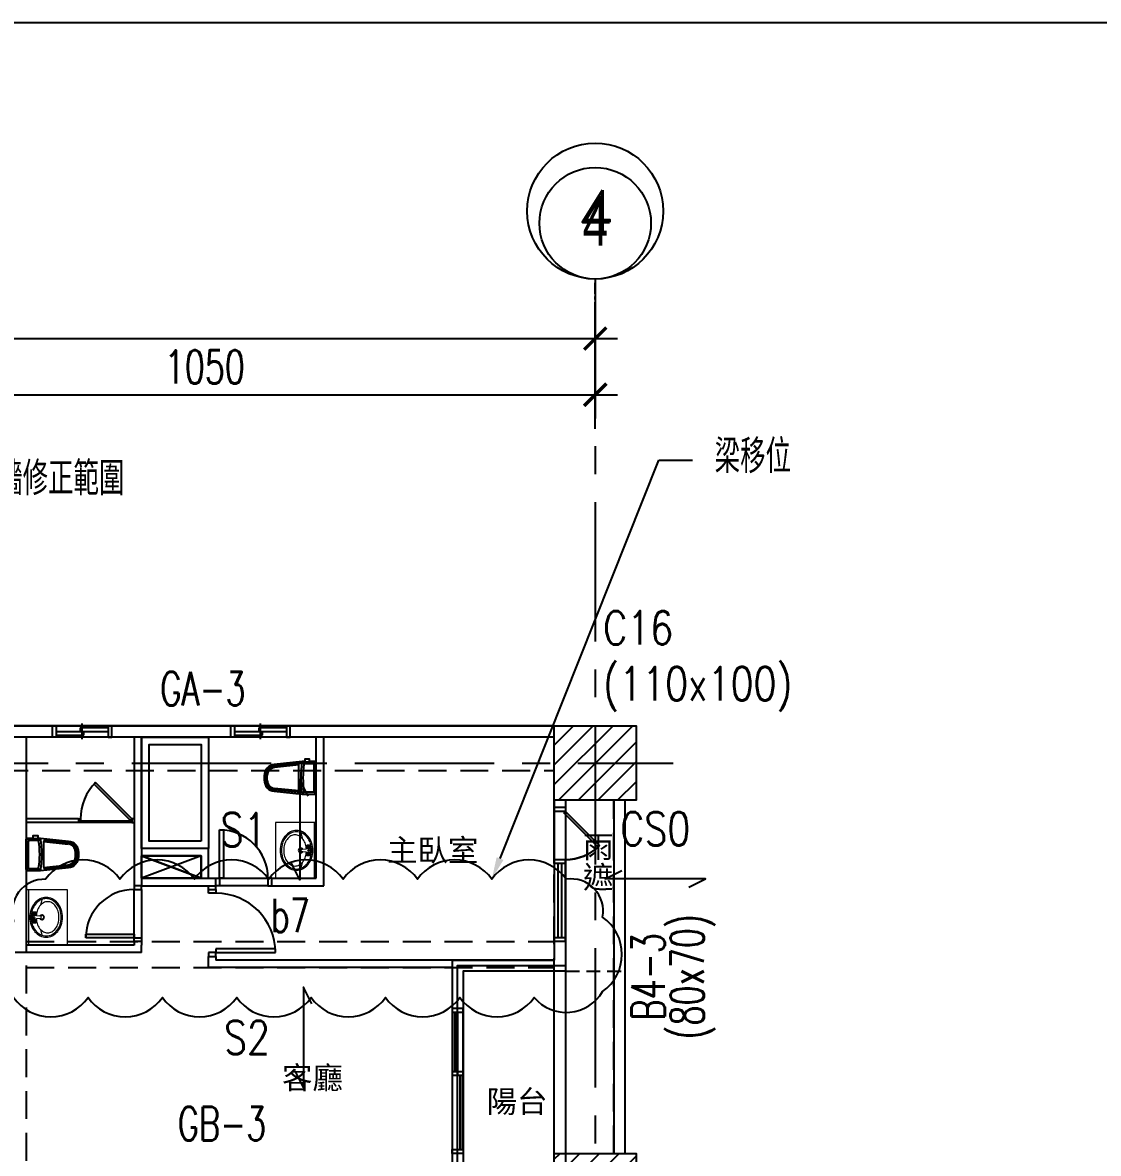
# Model space of a CAD drawing. Header units: millimetres. Extents: x -3377 to 119122, y -22007 to 15479.
# Drawn here: x 54246 to 55693, y 6239 to 7760 of the extents above; entities that cross this region are included whole.
import ezdxf
from ezdxf import colors
from ezdxf.entities.mleader import LeaderData, LeaderLine
from ezdxf.enums import TextEntityAlignment as Align
from ezdxf.math import Vec2, Vec3

# ---------------------------------------------------------------- set-up
doc = ezdxf.new("R2010")
doc.units = ezdxf.units.MM
doc.header["$LTSCALE"] = 150
doc.header["$MEASUREMENT"] = 0
for name, pattern in [('CENTER', [2, 1.25, -0.25, 0.25, -0.25]), ('HIDDEN', [0.375, 0.25, -0.125]), ('HIDDEN2', [0.1875, 0.125, -0.0625])]:
    doc.linetypes.add(name, pattern=pattern)
doc.layers.get('0').update_dxf_attribs({"plot": 0})
for name, color, linetype, plot in [('AREA', 3, 'Continuous', False), ('S-ARCH', 252, 'Continuous', False), ('S-CLOUD_2022-0304', 4, 'Continuous', False), ('S-CLOUD_20220217(結構依建築圖2022-0216修改)', 4, 'Continuous', False)]:
    doc.layers.add(name, color=color, linetype=linetype, plot=plot)
for name, color, linetype in [('COL', 1, 'Continuous'), ('Col-Line', 8, 'CENTER'), ('GRID', 5, 'CENTER'), ('OPEN', 4, 'Continuous'), ('S-COL', 7, 'Continuous'), ('S-COLB', 4, 'HIDDEN'), ('S-GRID', 1, 'CENTER'), ('S-GRID-DIM', 2, 'Continuous'), ('S-GRID-T', 3, 'Continuous'), ('S-HATCH-COL', 13, 'Continuous'), ('S-OPEN', 13, 'Continuous'), ('S-RCBMB', 3, 'HIDDEN'), ('S-RCBMG', 2, 'HIDDEN'), ('S-SLAB', 5, 'Continuous'), ('S-SLABT', 2, 'Continuous'), ('S-TEXTB', 3, 'Continuous'), ('S-TEXTC', 3, 'Continuous'), ('S-TEXTG', 2, 'Continuous'), ('TEXT', 2, 'Continuous'), ('TOIL', 6, 'Continuous'), ('TOILET', 141, 'Continuous'), ('WALL', 2, 'Continuous'), ('WALL2', 3, 'Continuous'), ('WALL3', 4, 'Continuous')]:
    doc.layers.add(name, color=color, linetype=linetype)
doc.styles.add('3E', font='simplex.shx', dxfattribs={"width": 0.8, "height": 45, "bigfont": 'dayus.shx'})
doc.styles.add('C1', font='', dxfattribs={"bigfont": 'japanese.shx'})
doc.styles.add('CD2', font='romand', dxfattribs={"height": 15})
doc.styles.add('CS4', font='romans.shx', dxfattribs={"width": 0.7, "height": 45, "bigfont": 'lsp.shx'})
doc.styles.add('HH', font='')
doc.styles.add('HHV', font='')
doc.styles.add('LSP', font='SIMPLEX.shx', dxfattribs={"width": 0.8, "bigfont": 'lsp.shx'})
doc.styles.get('C1').set_extended_font_data('微軟正黑體')
doc.styles.get('HH').set_extended_font_data('Microsoft JhengHei')
doc.styles.get('HHV').set_extended_font_data('@微軟正黑體')
doc.dimstyles.new('DIM150', dxfattribs={"dimscale": 15, "dimtxt": 3, "dimasz": 2, "dimexe": 2, "dimexo": 2, "dimgap": 1, "dimtad": 1, "dimdec": 1, "dimdsep": 46, "dimtxsty": 'CS4', "dimblk1": 'ARCHTICK', "dimblk2": 'ARCHTICK', "dimsah": 1, "dimcen": 2, "dimdle": 2, "dimadec": 0, "dimazin": 0, "dimtfac": 1, "dimtdec": 1, "dimtmove": 0, "dimatfit": 3, "dimldrblk": 'TAA', "dimfxl": 0, "dimtolj": 1, "dimarcsym": 0})

# ---------------------------------------------------------------- blocks, each defined once
blk = doc.blocks.new('SG1')
at = {"layer": 'S-GRID-T'}
blk.add_circle((0, 6.09375), 6.09375, dxfattribs=at)
at = {"layer": 'S-GRID-T', "style": 'CD2'}
blk.add_attdef('GRID-BUB', text='', height=3.75, dxfattribs=at).set_placement((0, 6.09375), align=Align.MIDDLE_CENTER)
blk = doc.blocks.new('_ARCHTICK')
at = {"color": 0, "linetype": 'ByBlock', "const_width": 0.15}
blk.add_lwpolyline([(-0.5, -0.5), (0.5, 0.5)], dxfattribs=at)
blk = doc.blocks.new('*D71')
at = {"layer": 'DEFPOINTS', "color": 0, "transparency": 16777216}
for p in [(-5535.9, -424.9), (-8310.9, -500.6), (-5535.9, -500.6)]:
    blk.add_point(p, dxfattribs=at)
at = {"layer": 'S-GRID-DIM', "color": 0, "lineweight": -2, "transparency": 16777216}
for p, q in [((-8310.9, -470.6), (-8310.9, -394.9)), ((-5535.9, -470.6), (-5535.9, -394.9)), ((-8340.9, -424.9), (-5505.9, -424.9))]:
    blk.add_line(p, q, dxfattribs=at)
at = {"layer": 'S-GRID-DIM', "color": 0, "lineweight": -2, "transparency": 16777216, "xscale": 30, "yscale": 30, "zscale": 30, "rotation": 180}
blk.add_blockref('_ARCHTICK', (-8310.9, -424.9), dxfattribs=at)
at = {"layer": 'S-GRID-DIM', "color": 0, "lineweight": -2, "transparency": 16777216, "xscale": 30, "yscale": 30, "zscale": 30}
blk.add_blockref('_ARCHTICK', (-5535.9, -424.9), dxfattribs=at)
at = {"layer": 'S-GRID-DIM', "color": 0, "transparency": 16777216, "insert": (-6923.4, -387.4), "char_height": 45, "attachment_point": 5, "style": 'CS4'}
blk.add_mtext('\\A1;2775', dxfattribs=at)
blk = doc.blocks.new('TAA')
at = {"linetype": 'Continuous'}
blk.add_line((0, 0), (-1.663, 0), dxfattribs=at)
blk.add_solid([(-1.5, -0.25), (-1.5, 0.25), (0, 0)], dxfattribs=at)
blk = doc.blocks.new('*D74')
at = {"layer": 'DEFPOINTS', "color": 0, "transparency": 16777216}
for p in [(-5535.9, -500.6), (-6585.9, -576.2), (-5535.9, -576.2)]:
    blk.add_point(p, dxfattribs=at)
at = {"layer": 'S-GRID-DIM', "color": 0, "lineweight": -2, "transparency": 16777216}
for p, q in [((-6585.9, -546.2), (-6585.9, -470.6)), ((-5535.9, -546.2), (-5535.9, -470.6)), ((-6615.9, -500.6), (-5505.9, -500.6))]:
    blk.add_line(p, q, dxfattribs=at)
at = {"layer": 'S-GRID-DIM', "color": 0, "lineweight": -2, "transparency": 16777216, "xscale": 30, "yscale": 30, "zscale": 30, "rotation": 180}
blk.add_blockref('_ARCHTICK', (-6585.9, -500.6), dxfattribs=at)
at = {"layer": 'S-GRID-DIM', "color": 0, "lineweight": -2, "transparency": 16777216, "xscale": 30, "yscale": 30, "zscale": 30}
blk.add_blockref('_ARCHTICK', (-5535.9, -500.6), dxfattribs=at)
at = {"layer": 'S-GRID-DIM', "color": 0, "transparency": 16777216, "insert": (-6060.9, -463.1), "char_height": 45, "attachment_point": 5, "style": 'CS4'}
blk.add_mtext('\\A1;1050', dxfattribs=at)
blk = doc.blocks.new('COL(2F-16F)')
blk.add_lwpolyline([(-5590.9, -945.9), (-5480.9, -945.9), (-5480.9, -1045.9), (-5590.9, -1045.9)], close=True)
blk = doc.blocks.new('DwFm')
blk.add_lwpolyline([(-12110.4, 0), (0, 0), (0, -7760.1), (-12110.4, -7760.1)], close=True)
blk = doc.blocks.new('$PWS002115O06680DW0000DW2')
at = {"color": 0, "linetype": 'Continuous'}
for p, q in [((-40, 7.5), (-35, 7.5)), ((-35, 7.5), (-35, -7.5)), ((35, 7.5), (-35, 7.5)), ((-35, 5), (2.5, 5)), ((35, 0), (-35, 0)), ((-2.5, -5), (-2.5, 0)), ((0, -10.5), (0, 10.5)), ((2.5, 5), (2.5, 0)), ((40, 7.5), (35, 7.5)), ((35, 7.5), (35, -7.5)), ((-35, -7.5), (-40, -7.5)), ((-35, -7.5), (35, -7.5)), ((35, -5), (-2.5, -5)), ((35, -7.5), (40, -7.5))]:
    blk.add_line(p, q, dxfattribs=at)
blk = doc.blocks.new('$PWS001115O08HK0DW0000DW2')
at = {"color": 0, "linetype": 'Continuous'}
for p, q in [((-55, 7.5), (-50, 7.5)), ((-50, 7.5), (-50, -7.5)), ((50, 7.5), (-50, 7.5)), ((50, 2.5), (-50, 2.5)), ((55, 7.5), (50, 7.5)), ((50, 7.5), (50, -7.5)), ((-50, -7.5), (-55, -7.5)), ((50, -2.5), (-50, -2.5)), ((-50, -7.5), (50, -7.5)), ((50, -7.5), (55, -7.5))]:
    blk.add_line(p, q, dxfattribs=at)
blk = doc.blocks.new('$PDS002515O05SC0DW00008C10')
at = {"color": 0, "linetype": 'Continuous', "lineweight": -2}
for p, q in [((-13.5, 53.5), (-15.6, 51.3)), ((-15.6, 51.3), (30.4, 5.4)), ((32.5, 7.5), (-13.5, 53.5)), ((-37.5, 7.5), (-32.5, 7.5)), ((-32.5, 7.5), (-32.5, -7.5)), ((32.5, 7.5), (-32.5, 7.5)), ((30.4, 5.4), (32.5, 7.5)), ((37.5, 7.5), (32.5, 7.5)), ((32.5, 7.5), (32.5, -7.5)), ((-32.5, -7.5), (-37.5, -7.5)), ((-32.5, -7.5), (32.5, -7.5)), ((32.5, -7.5), (37.5, -7.5))]:
    blk.add_line(p, q, dxfattribs=at)
blk.add_arc((32.5, 7.5), 65, 135, 180, dxfattribs=at)
blk = doc.blocks.new('A$C536C7597')
at = {"color": 252}
for p, q in [((333, 1217.5), (402, 1217.5)), ((402, 1215), (333, 1215)), ((495, 1170), (415, 1140)), ((495, 1140), (415, 1170))]:
    blk.add_line(p, q, dxfattribs=at)
at = {"color": 252, "linetype": 'HIDDEN2'}
blk.add_line((985, 1015), (1065, 1015), dxfattribs=at)
at = {"color": 252}
for points in [[(1050, 1245), (1050, 770)], [(1065, 1245), (1065, 770)]]:
    blk.add_lwpolyline(points, dxfattribs=at)
at = {"layer": 'AREA', "color": 252}
blk.add_lwpolyline([(985, 707.5), (840, 707.5), (840, 1022.5), (985, 1022.5)], close=True, dxfattribs=at)
at = {"layer": 'COL', "color": 252}
for points in [[(970, 1345), (1080, 1345), (1080, 1245), (970, 1245)], [(970, 770), (1080, 770), (1080, 670), (970, 670)]]:
    blk.add_lwpolyline(points, close=True, dxfattribs=at)
at = {"layer": 'Col-Line', "color": 252, "linetype": 'ByBlock'}
blk.add_circle((1025, 2021), 75, dxfattribs=at)
at = {"layer": 'GRID', "color": 252, "ltscale": 0.1}
blk.add_line((1025, 1746.2), (1025, 1941), dxfattribs=at)
at = {"layer": 'OPEN', "color": 252, "linetype": 'Continuous'}
for p, q in [((353.2, 1268.8), (351.1, 1266.7)), ((351.1, 1266.7), (399.9, 1217.9)), ((402, 1220), (353.2, 1268.8)), ((330, 1220), (333, 1220)), ((333, 1220), (333, 1215)), ((399.9, 1217.9), (402, 1220)), ((405, 1220), (402, 1220)), ((402, 1220), (402, 1215)), ((333, 1215), (330, 1215)), ((402, 1215), (405, 1215)), ((520, 1140), (520, 1205)), ((520, 1205), (525, 1205)), ((525, 1205), (525, 1140)), ((405, 1130), (405, 1125)), ((415, 1125), (415, 1130)), ((515, 1140), (520, 1140)), ((520, 1130), (515, 1130)), ((520, 1140), (520, 1130)), ((520, 1140), (585, 1140)), ((525, 1140), (520, 1140)), ((585, 1130), (520, 1130)), ((590, 1140), (585, 1140)), ((585, 1140), (585, 1130)), ((585, 1130), (590, 1130)), ((405, 1125), (415, 1125)), ((405, 1060), (405, 1125)), ((415, 1125), (415, 1060)), ((505, 1120), (505, 1125)), ((515, 1120), (505, 1120)), ((515, 1125), (515, 1120)), ((340, 1060), (340, 1065)), ((340, 1065), (405, 1065)), ((405, 1065), (405, 1060)), ((405, 1060), (340, 1060)), ((405, 1055), (405, 1060)), ((405, 1060), (415, 1060)), ((415, 1060), (415, 1055)), ((515, 1040), (505, 1040)), ((505, 1040), (505, 1035)), ((595, 1045), (515, 1045)), ((515, 1045), (515, 1040)), ((515, 1035), (515, 1040)), ((515, 1040), (595, 1040)), ((595, 1040), (595, 1045)), ((832.5, 965, -1.1), (832.5, 960, -1.1)), ((832.5, 965, -1.1), (832.5, 960, -1.1)), ((832.5, 960, -1.1), (847.5, 960, -1.1)), ((832.5, 960, -1.1), (832.5, 775, -1.1)), ((832.5, 960, -1.1), (847.5, 960, -1.1)), ((832.5, 960, -1.1), (832.5, 775, -1.1)), ((836, 960, -1.1), (836, 880, -1.1)), ((836, 960, -1.1), (836, 880, -1.1)), ((837, 960, -1.1), (837, 880, -1.1)), ((837, 960, -1.1), (837, 880, -1.1)), ((840, 960, -1.1), (840, 880, -1.1)), ((840, 960, -1.1), (840, 880, -1.1)), ((847.5, 960, -1.1), (847.5, 965, -1.1)), ((847.5, 960, -1.1), (847.5, 965, -1.1)), ((847.5, 775, -1.1), (847.5, 960, -1.1)), ((847.5, 775, -1.1), (847.5, 960, -1.1)), ((832.5, 880, -1.1), (847.5, 880, -1.1)), ((832.5, 880, -1.1), (847.5, 880, -1.1)), ((832.5, 875, -1.1), (847.5, 875, -1.1)), ((832.5, 875, -1.1), (847.5, 875, -1.1)), ((837, 880, -1.1), (840, 880, -1.1)), ((837, 880, -1.1), (840, 880, -1.1)), ((840, 880, -1.1), (840, 875, -1.1)), ((840, 880, -1.1), (840, 875, -1.1)), ((840, 875, -1.1), (843, 875, -1.1)), ((840, 875, -1.1), (843, 875, -1.1)), ((843, 875, -1.1), (843, 775, -1.1)), ((843, 875, -1.1), (843, 775, -1.1)), ((844, 875, -1.1), (844, 775, -1.1)), ((844, 875, -1.1), (844, 775, -1.1)), ((832.5, 770, -1.1), (832.5, 775, -1.1)), ((832.5, 775, -1.1), (847.5, 775, -1.1)), ((832.5, 770, -1.1), (832.5, 775, -1.1)), ((832.5, 775, -1.1), (847.5, 775, -1.1)), ((847.5, 775, -1.1), (847.5, 770, -1.1)), ((847.5, 775, -1.1), (847.5, 770, -1.1))]:
    blk.add_line(p, q, dxfattribs=at)
at = {"layer": 'OPEN', "color": 252, "linetype": 'Continuous', "lineweight": -2}
for p, q in [((970, 1230), (970, 1235)), ((985, 1235), (985, 1230)), ((985, 1230), (970, 1230)), ((970, 1165), (970, 1230)), ((982.9, 1227.9), (985, 1230)), ((1028.8, 1181.9), (982.9, 1227.9)), ((985, 1230), (985, 1165)), ((985, 1230), (1031, 1184)), ((1031, 1184), (1028.8, 1181.9)), ((985, 1165), (970, 1165)), ((970, 1165), (970, 1160)), ((985, 1160), (985, 1165))]:
    blk.add_line(p, q, dxfattribs=at)
at = {"layer": 'OPEN', "color": 252}
for p, q in [((330, 1220), (260, 1220)), ((330, 1220), (330, 1215)), ((330, 1215), (260, 1215))]:
    blk.add_line(p, q, dxfattribs=at)
for points in [[(505, 1180), (415, 1180), (415, 1330), (505, 1330)], [(495, 1190), (425, 1190), (425, 1320), (495, 1320)]]:
    blk.add_lwpolyline(points, close=True, dxfattribs=at)
at = {"layer": 'OPEN', "color": 252, "linetype": 'Continuous'}
for centre, radius, start, end in [((402, 1220), 69, 135, 180), ((520, 1140), 65, 0, 90), ((405, 1060), 65, 90, 180), ((515, 1040), 80, 0, 90)]:
    blk.add_arc(centre, radius, start, end, dxfattribs=at)
at = {"layer": 'OPEN', "color": 252, "linetype": 'Continuous', "lineweight": -2}
blk.add_arc((985, 1230), 65, 270, 315, dxfattribs=at)
at = {"layer": 'TOIL', "color": 252}
for p, q in [((624.3, 1294.3), (593.6, 1291.1)), ((633.7, 1293.8), (631, 1297)), ((646, 1294), (634.4, 1294)), ((634.6, 1296.4), (634.6, 1297)), ((640.6, 1296.4), (634.6, 1296.4)), ((634.6, 1296.4), (634.6, 1296.4)), ((634.6, 1296.4), (634.6, 1296.4)), ((634.6, 1296.4), (634.6, 1296.4)), ((634.6, 1296.4), (634.6, 1296.4)), ((640.6, 1296.4), (640.6, 1297)), ((646.7, 1293.7), (649.4, 1296.4)), ((647, 1257), (647, 1293)), ((582, 1271.9), (582, 1278.1)), ((584, 1271.9), (584, 1278.1)), ((626.5, 1292.5), (593.8, 1289.1)), ((626.5, 1257.7), (626.5, 1292.3)), ((624.3, 1255.7), (593.6, 1259)), ((626.5, 1257.5), (593.8, 1260.9)), ((633.7, 1256.2), (631, 1253)), ((646, 1256), (634.4, 1256)), ((646.7, 1256.3), (649.4, 1253.6)), ((263.3, 1190.8), (260.6, 1193.5)), ((263, 1154.1), (263, 1190.1)), ((264, 1191.1), (275.6, 1191.1)), ((269.4, 1193.4), (269.4, 1194.1)), ((269.4, 1193.4), (275.4, 1193.4)), ((275.4, 1193.4), (275.4, 1194.1)), ((275.4, 1193.4), (275.4, 1193.4)), ((275.4, 1193.4), (275.4, 1193.4)), ((275.4, 1193.4), (275.4, 1193.4)), ((275.4, 1193.4), (275.4, 1193.4)), ((276.3, 1190.8), (279, 1194.1)), ((283.5, 1189.6), (316.2, 1186.1)), ((283.5, 1154.8), (283.5, 1189.4)), ((285.7, 1191.3), (316.4, 1188.1)), ((326, 1168.9), (326, 1175.2)), ((328, 1168.9), (328, 1175.2)), ((283.5, 1154.6), (316.2, 1158)), ((285.7, 1152.8), (316.4, 1156)), ((263.3, 1153.4), (260.6, 1150.6)), ((264, 1153.1), (275.6, 1153.1)), ((276.3, 1153.3), (279, 1150.1))]:
    blk.add_line(p, q, dxfattribs=at)
at = {"layer": 'TOIL', "color": 252, "elevation": 0}
for points in [[(640.6, 1297), (640.6, 1300.4), (634.6, 1300.4), (634.6, 1297), (631, 1297), (593.4, 1293, 0.383798), (580, 1278.1), (580, 1271.9, 0.383798), (593.4, 1257), (631, 1253), (648, 1253, 0.414214), (650, 1255), (650, 1295, 0.414214), (648, 1297)], [(269.4, 1194.1), (269.4, 1197.4), (275.4, 1197.4), (275.4, 1194.1), (279, 1194.1), (316.6, 1190.1, -0.383798), (330, 1175.2), (330, 1168.9, -0.383798), (316.6, 1154), (279, 1150.1), (262, 1150.1, -0.414214), (260, 1152.1), (260, 1192.1, -0.414214), (262, 1194.1)]]:
    blk.add_lwpolyline(points, format="xyb", close=True, dxfattribs=at)
at = {"layer": 'TOIL', "color": 252}
for centre, radius, start, end in [((624.5, 1292.3), 2, 0, 96.0132), ((751, 1275), 122, 169.6111, 190.3889), ((751, 1275), 119, 171.2257, 188.7743), ((634.4, 1293), 1, 90, 171.2257), ((646, 1293), 1, 0, 90), ((595, 1278.1), 13, 96.0132, 180), ((595, 1278.1), 11, 96.0132, 180), ((595, 1271.9), 13, 180, 263.9868), ((595, 1271.9), 11, 180, 263.9868), ((624.5, 1257.7), 2, 263.9868, 0), ((634.4, 1257), 1, 188.7743, 270), ((646, 1257), 1, 270, 0), ((264, 1190.1), 1, 90, 180), ((275.6, 1190.1), 1, 8.7743, 90), ((159, 1172.1), 119, 351.2257, 8.7743), ((159, 1172.1), 122, 349.6111, 10.3889), ((285.5, 1189.4), 2, 83.9868, 180), ((315, 1175.2), 13, 0, 83.9868), ((315, 1175.2), 11, 0, 83.9868), ((315, 1168.9), 11, 276.0132, 0), ((315, 1168.9), 13, 276.0132, 0), ((264, 1154.1), 1, 180, 270), ((275.6, 1154.1), 1, 270, 351.2257), ((285.5, 1154.8), 2, 180, 276.0132)]:
    blk.add_arc(centre, radius, start, end, dxfattribs=at)
at = {"layer": 'TOILET', "color": 252, "lineweight": 13}
for p, q in [((595, 1215), (595, 1140)), ((650, 1215), (595, 1215)), ((629, 1201.6), (630.9, 1193.9)), ((647, 1215), (647, 1140)), ((650, 1140), (650, 1215)), ((631.2, 1179.1), (641.9, 1179.9)), ((631.2, 1176), (641.9, 1175.1)), ((641.9, 1184.7), (637.1, 1184.7)), ((637.1, 1184.7), (637.1, 1179.5)), ((641.9, 1182.3), (637.1, 1182.3)), ((637.1, 1175.5), (637.1, 1170.3)), ((641.9, 1172.7), (637.1, 1172.7)), ((637.8, 1184), (641.2, 1180.6)), ((637.8, 1180.6), (641.2, 1184)), ((637.8, 1174.4), (641.2, 1171)), ((637.8, 1171), (641.2, 1174.4)), ((639.5, 1184.7), (639.5, 1179.9)), ((639.5, 1175.1), (639.5, 1170.3)), ((641.9, 1184.7), (641.9, 1170.3)), ((630.9, 1161.1), (629, 1153.4)), ((641.9, 1170.3), (637.1, 1170.3)), ((650, 1140), (595, 1140)), ((260, 1050), (260, 1125)), ((260, 1125), (315, 1125)), ((263, 1125), (263, 1050)), ((281, 1111.6), (279.1, 1103.9)), ((315, 1125), (315, 1050)), ((268.1, 1094.7), (268.1, 1080.3)), ((268.1, 1094.7), (272.9, 1094.7)), ((268.1, 1092.3), (272.9, 1092.3)), ((278.8, 1089.1), (268.1, 1089.9)), ((278.8, 1085.9), (268.1, 1085.1)), ((268.1, 1082.7), (272.9, 1082.7)), ((268.1, 1080.3), (272.9, 1080.3)), ((272.2, 1094), (268.8, 1090.6)), ((272.2, 1090.6), (268.8, 1094)), ((272.2, 1084.4), (268.8, 1081)), ((272.2, 1081), (268.8, 1084.4)), ((270.5, 1094.7), (270.5, 1089.9)), ((270.5, 1085.1), (270.5, 1080.3)), ((272.9, 1094.7), (272.9, 1089.5)), ((272.9, 1085.5), (272.9, 1080.3)), ((279.1, 1071.1), (281, 1063.4)), ((260, 1050), (315, 1050))]:
    blk.add_line(p, q, dxfattribs=at)
for centre, radius in [((639.5, 1182.3), 2.39), ((639.5, 1172.7), 2.39), ((639.5, 1177.5), 0.955), ((270.5, 1092.3), 2.39), ((270.5, 1082.7), 2.39), ((270.5, 1087.5), 0.955)]:
    blk.add_circle(centre, radius, dxfattribs=at)
for centre, radius, start, end in [((625.4, 1181.9), 22.8, 116.7598, 140.5993), ((623.3, 1186.1), 18.2, 89.9999, 116.7599), ((623.3, 1186.1), 16.5, 89.9999, 116.7599), ((623.3, 1186.1), 18.2, 63.2399, 89.9999), ((623.3, 1186.1), 16.5, 63.2399, 89.9999), ((621.2, 1181.9), 22.8, 39.4005, 63.24), ((633.8, 1177.5), 32.4, 161.2092, 179.9999), ((633.8, 1177.5), 30.8, 161.2092, 179.9999), ((628.6, 1179.3), 27, 140.5992, 161.2092), ((628.6, 1179.3), 25.4, 140.5992, 161.2092), ((628.2, 1179.5), 21.8, 143.9725, 163.2352), ((625.4, 1181.9), 21.2, 116.7598, 140.5993), ((624, 1182.6), 16.6, 119.6632, 143.9726), ((621.4, 1187.2), 11.3, 89.9999, 119.6633), ((621.4, 1187.2), 11.3, 60.3365, 89.9999), ((618.7, 1182.6), 16.6, 36.0272, 60.3365), ((621.2, 1181.9), 21.2, 39.4005, 63.24), ((614.5, 1179.5), 21.8, 16.7646, 36.0273), ((617.9, 1179.3), 25.4, 18.7906, 39.4005), ((617.9, 1179.3), 27, 18.7906, 39.4006), ((612.8, 1177.5), 30.8, 359.9999, 18.7906), ((612.8, 1177.5), 32.4, 359.9999, 18.7906), ((633.8, 1177.5), 32.4, 179.9999, 198.7906), ((633.8, 1177.5), 30.8, 179.9999, 198.7906), ((634.9, 1177.5), 28.8, 163.2351, 179.9999), ((634.9, 1177.5), 28.8, 179.9999, 196.7647), ((629, 1177.5), 3.34, 28.7782, 331.2216), ((629, 1177.5), 2.39, 39.0727, 320.927), ((631.2, 1177.5), 1.56, 89.9999, 269.9999), ((607.9, 1177.5), 28.8, 3.9271, 16.7646), ((607.9, 1177.5), 28.8, 343.2352, 356.0727), ((612.8, 1177.5), 30.8, 341.2092, 359.9999), ((612.8, 1177.5), 32.4, 341.2092, 359.9999), ((628.6, 1175.8), 27, 198.7906, 219.4005), ((628.6, 1175.8), 25.4, 198.7906, 219.4005), ((628.2, 1175.5), 21.8, 196.7646, 216.0273), ((625.4, 1173.1), 22.8, 219.4005, 243.24), ((625.4, 1173.1), 21.2, 219.4005, 243.24), ((624, 1172.4), 16.6, 216.0272, 240.3365), ((621.4, 1167.8), 11.3, 240.3365, 269.9999), ((621.4, 1167.8), 11.3, 269.9999, 299.6633), ((618.7, 1172.4), 16.6, 299.6633, 323.9726), ((621.2, 1173.1), 21.2, 296.7598, 320.5993), ((621.2, 1173.1), 22.8, 296.7598, 320.5993), ((614.5, 1175.5), 21.8, 323.9725, 343.2352), ((617.9, 1175.8), 25.4, 320.5992, 341.2092), ((617.9, 1175.8), 27, 320.5992, 341.2092), ((623.3, 1168.9), 18.2, 243.2399, 269.9999), ((623.3, 1168.9), 16.5, 243.2399, 269.9999), ((623.3, 1168.9), 16.5, 269.9999, 296.7599), ((623.3, 1168.9), 18.2, 269.9999, 296.7599), ((288.8, 1091.9), 22.8, 116.76, 140.5995), ((288.8, 1091.9), 21.2, 116.76, 140.5995), ((286.7, 1096.1), 18.2, 90.0001, 116.7601), ((286.7, 1096.1), 16.5, 90.0001, 116.7601), ((286.7, 1096.1), 18.2, 63.2401, 90.0001), ((286.7, 1096.1), 16.5, 63.2401, 90.0001), ((284.6, 1091.9), 21.2, 39.4007, 63.2402), ((284.6, 1091.9), 22.8, 39.4007, 63.2402), ((297.2, 1087.5), 32.4, 161.2094, 180.0001), ((297.2, 1087.5), 30.8, 161.2094, 180.0001), ((292.1, 1089.3), 27, 140.5994, 161.2094), ((292.1, 1089.3), 25.4, 140.5995, 161.2094), ((302.1, 1087.5), 28.8, 163.2354, 176.0729), ((295.5, 1089.5), 21.8, 143.9727, 163.2354), ((291.3, 1092.6), 16.6, 119.6635, 143.9728), ((288.6, 1097.2), 11.3, 90.0001, 119.6635), ((288.6, 1097.2), 11.3, 60.3367, 90.0001), ((286, 1092.6), 16.6, 36.0274, 60.3368), ((281.8, 1089.5), 21.8, 16.7648, 36.0275), ((281.4, 1089.3), 25.4, 18.7908, 39.4008), ((281.4, 1089.3), 27, 18.7908, 39.4008), ((275.1, 1087.5), 28.8, 0.0001, 16.7649), ((276.2, 1087.5), 30.8, 0.0001, 18.7908), ((276.2, 1087.5), 32.4, 0.0001, 18.7908), ((297.2, 1087.5), 32.4, 180.0001, 198.7908), ((297.2, 1087.5), 30.8, 180.0001, 198.7908), ((302.1, 1087.5), 28.8, 183.9273, 196.7648), ((281, 1087.5), 3.34, 208.7784, 151.2218), ((278.8, 1087.5), 1.56, 270.0001, 90.0001), ((281, 1087.5), 2.39, 219.073, 140.9273), ((275.1, 1087.5), 28.8, 343.2353, 0.0001), ((276.2, 1087.5), 30.8, 341.2094, 0.0001), ((276.2, 1087.5), 32.4, 341.2094, 0.0001), ((292.1, 1085.8), 27, 198.7908, 219.4008), ((292.1, 1085.8), 25.4, 198.7908, 219.4008), ((288.8, 1083.1), 22.8, 219.4007, 243.2402), ((288.8, 1083.1), 21.2, 219.4007, 243.2402), ((295.5, 1085.5), 21.8, 196.7648, 216.0275), ((291.3, 1082.4), 16.6, 216.0274, 240.3367), ((288.6, 1077.8), 11.3, 240.3367, 270.0001), ((288.6, 1077.8), 11.3, 270.0001, 299.6635), ((286, 1082.4), 16.6, 299.6635, 323.9728), ((284.6, 1083.1), 21.2, 296.76, 320.5995), ((284.6, 1083.1), 22.8, 296.76, 320.5995), ((281.8, 1085.5), 21.8, 323.9727, 343.2354), ((281.4, 1085.8), 25.4, 320.5995, 341.2094), ((281.4, 1085.8), 27, 320.5995, 341.2094), ((286.7, 1078.9), 18.2, 243.2401, 270.0001), ((286.7, 1078.9), 16.5, 243.2401, 270.0001), ((286.7, 1078.9), 16.5, 270.0001, 296.7601), ((286.7, 1078.9), 18.2, 270.0001, 296.7601)]:
    blk.add_arc(centre, radius, start, end, dxfattribs=at)
at = {"layer": 'WALL', "color": 252}
for p, q in [((970, 1345), (0, 1345)), ((295, 1330), (295, 1345)), ((375, 1330), (375, 1345)), ((535, 1330), (535, 1345)), ((615, 1330), (615, 1345)), ((970, 1330), (0, 1330)), ((985, 1235), (970, 1235)), ((985, 1235), (970, 1235)), ((985, 1060), (970, 1060)), ((985, 1055), (970, 1055)), ((847.5, 965, -1.1), (832.5, 965, -1.1)), ((847.5, 965, -1.1), (832.5, 965, -1.1)), ((847.5, 770, -1.1), (832.5, 770, -1.1)), ((847.5, 770, -1.1), (832.5, 770, -1.1))]:
    blk.add_line(p, q, dxfattribs=at)
at = {"layer": 'WALL', "color": 252, "linetype": 'Continuous'}
blk.add_line((832.5, 1030), (970, 1030), dxfattribs=at)
at = {"layer": 'WALL', "color": 252}
for points in [[(970, 1245), (970, 1030), (832.5, 1030), (832.5, 715)], [(985, 1245), (985, 1015), (847.5, 1015), (847.5, 715)]]:
    blk.add_lwpolyline(points, dxfattribs=at)
at = {"layer": 'WALL2', "color": 252}
for p, q in [((260, 1330), (260, 1050)), ((405, 1330), (405, 1130)), ((415, 1330), (415, 1130)), ((650, 1140), (650, 1330)), ((660, 1130), (660, 1330)), ((415, 1130), (405, 1130)), ((415, 1140), (515, 1140)), ((415, 1130), (515, 1130)), ((505, 1125), (505, 1130)), ((515, 1130), (515, 1140)), ((515, 1125), (515, 1130)), ((590, 1130), (590, 1140)), ((590, 1140), (650, 1140)), ((590, 1130), (660, 1130)), ((505, 1125), (515, 1125)), ((405, 1050), (260, 1050)), ((415, 1055), (405, 1055)), ((405, 1055), (405, 1050)), ((415, 1055), (415, 1050)), ((415, 1040), (415, 1050)), ((415, 1050), (415, 1050)), ((415, 1040), (245, 1040)), ((505, 1020), (505, 1030)), ((832.5, 1020), (505, 1020)), ((832.5, 1030), (515, 1030))]:
    blk.add_line(p, q, dxfattribs=at)
at = {"layer": 'WALL2', "color": 252, "lineweight": -2}
blk.add_line((415, 1330), (415, 1140), dxfattribs=at)
at = {"layer": 'WALL2', "color": 252}
for points in [[(505, 1140), (505, 1180), (415, 1180)], [(495, 1140), (495, 1170), (415, 1170)], [(505, 1030), (505, 1035), (515, 1035), (515, 1030)]]:
    blk.add_lwpolyline(points, dxfattribs=at)
at = {"layer": 'WALL3', "color": 252}
for p, q in [((970, 770), (970, 1015)), ((985, 1015), (985, 770))]:
    blk.add_line(p, q, dxfattribs=at)
at = {"layer": 'OPEN', "color": 252, "xscale": -1}
for p in [(335, 1337.5), (575, 1337.5)]:
    blk.add_blockref('$PWS002115O06680DW0000DW2', p, dxfattribs=at)
at = {"layer": 'OPEN', "color": 252, "lineweight": -2, "xscale": -1, "rotation": 270}
blk.add_blockref('$PDS002515O05SC0DW00008C10', (977.5, 1197.5), dxfattribs=at)
at = {"layer": 'OPEN', "color": 252, "extrusion": (0, 0, -1), "xscale": -1, "zscale": -1, "rotation": 89.99999999999993}
blk.add_blockref('$PWS001115O08HK0DW0000DW2', (-977.5, 1110), dxfattribs=at)
at = {"layer": 'Col-Line', "color": 252, "style": 'C1', "width": 0.75}
blk.add_text('4', height=60, dxfattribs=at).set_placement((1025, 2021), align=Align.MIDDLE)
at = {"layer": 'TEXT', "color": 252, "style": 'HH'}
for s, p in [('主臥室', (806.4, 1162.7)), ('客廳', (644.8, 856.8)), ('陽台', (920, 824.8))]:
    blk.add_text(s, height=30, dxfattribs=at).set_placement(p, align=Align.CENTER)
at = {"layer": 'TEXT', "color": 252, "style": 'HHV'}
blk.add_text('雨遮', height=30, rotation=270, dxfattribs=at).set_placement((1013.6, 1162.6), align=Align.CENTER)
blk = doc.blocks.new('2022-0217')
blk.add_blockref('A$C536C7597', (41880.7, -2290.9))
blk = doc.blocks.new('_None')
blk = doc.blocks.new('LINE(2)')
at = {"layer": 'S-GRID'}
for points in [[(-5535.87, -344.9), (-5535.87, -3083.41)], [(-8859.11, -995.91), (-5430.87, -995.91)]]:
    blk.add_lwpolyline(points, dxfattribs=at)
at = {"layer": 'S-GRID-T', "xscale": 15, "yscale": 15, "zscale": 15}
blk.add_blockref('SG1', (-5535.87, -344.9), dxfattribs=at).add_auto_attribs({'GRID-BUB': '4'})
at = {"layer": 'S-GRID-DIM'}
for base, p1, p2, picture, middle in [((-5535.87, -424.9), (-8310.87, -500.57), (-5535.87, -500.57), '*D71', (-6923.37, -387.4)), ((-5535.87, -500.57), (-6585.87, -576.23), (-5535.87, -576.23), '*D74', (-6060.87, -463.07))]:
    dim = blk.add_linear_dim(base=base, p1=p1, p2=p2, dimstyle='DIM150', dxfattribs=at)
    dim.commit()
    dim.dimension.update_dxf_attribs({"geometry": picture, "text_midpoint": middle})

msp = doc.modelspace()

# ---------------------------------------------------------------- hatches: boundary and pattern name
at = {"layer": 'S-HATCH-COL'}
h = msp.add_hatch(dxfattribs=at)
h.set_pattern_fill('ANSI31', color=256, scale=150, style=0)
h.set_pattern_definition([(45, (12110.4, 0), (-13.258252, 13.258252), [])])
h.paths.add_polyline_path([(54961.13, 6239.23), (55071.13, 6239.23), (55071.13, 6139.23), (54961.13, 6139.23)])
h.paths.add_polyline_path([(54961.13, 5499.23), (55071.13, 5499.23), (55071.13, 5399.23), (54961.13, 5399.23)])
h.paths.add_polyline_path([(54961.13, 4924.23), (55071.13, 4924.23), (55071.13, 4824.23), (54961.13, 4824.23)])
h.paths.add_polyline_path([(53856.13, 4924.23), (53966.13, 4924.23), (53966.13, 4824.23), (53856.13, 4824.23)])
h.paths.add_polyline_path([(53201.13, 4924.23), (53091.13, 4924.23), (53091.13, 4824.23), (53201.13, 4824.23)])
h.paths.add_polyline_path([(52186.13, 6814.23), (52296.13, 6814.23), (52296.13, 6714.23), (52186.13, 6714.23)])
h.paths.add_polyline_path([(52186.13, 6249.23), (52296.13, 6249.23), (52296.13, 6149.23), (52186.13, 6149.23)])
h.paths.add_polyline_path([(52186.13, 5514.23), (52296.13, 5514.23), (52296.13, 5414.23), (52186.13, 5414.23)])
h.paths.add_polyline_path([(52186.13, 4924.23), (52296.13, 4924.23), (52296.13, 4824.23), (52186.13, 4824.23)])
h.paths.add_polyline_path([(53171.13, 6814.23), (53086.13, 6814.23), (53086.13, 6714.23), (53171.13, 6714.23)])
h.paths.add_polyline_path([(53906.13, 5469.23), (53991.13, 5469.23), (53991.13, 5329.23), (53906.13, 5329.23)])
h.paths.add_polyline_path([(53906.13, 6294.23), (53991.13, 6294.23), (53991.13, 6154.23), (53906.13, 6154.23)])
h.paths.add_polyline_path([(53171.13, 6294.23), (53086.13, 6294.23), (53086.13, 6154.23), (53171.13, 6154.23)])
h.paths.add_polyline_path([(53086.13, 5469.23), (53171.13, 5469.23), (53171.13, 5329.23), (53086.13, 5329.23)])
h.paths.add_polyline_path([(53906.13, 6814.23), (53991.13, 6814.23), (53991.13, 6714.23), (53906.13, 6714.23)])
h.paths.add_polyline_path([(54961.13, 6814.23), (55071.13, 6814.23), (55071.13, 6714.23), (54961.13, 6714.23)])

# ---------------------------------------------------------------- linework, layer by layer
at = {"layer": 'S-CLOUD_2022-0304'}
msp.add_lwpolyline([(54234.07, 6448.93, 0.5205671), (54334.07, 6448.93, 0.5205671), (54434.07, 6448.93, 0.5205671), (54534.07, 6448.93, 0.5205671), (54634.07, 6448.93, 0.5205671), (54734.07, 6448.93, 0.5205671), (54834.07, 6448.93, 0.5205671), (54934.07, 6448.93, 0.5205671), (55026.06, 6456.93, 0.5205671), (55026.06, 6556.93, 0.5205671), (54977.06, 6607.93, 0.5205671), (54877.06, 6607.93, 0.5205671), (54777.06, 6607.93, 0.5205671), (54677.06, 6607.93, 0.5205671), (54577.06, 6607.93, 0.5205671), (54477.06, 6607.93, 0.5205671), (54377.06, 6607.93, 0.5205671), (54277.06, 6607.93, 0.5205671), (54234.07, 6550.91, 0.5205671)], format="xyb", close=True, dxfattribs=at)
at = {"layer": 'S-OPEN'}
for p, q in [((54406.13, 6639.23), (54486.13, 6609.23)), ((54486.13, 6639.23), (54406.13, 6609.23))]:
    msp.add_line(p, q, dxfattribs=at)
at = {"layer": 'S-RCBMB'}
for p, q in [((54251.13, 6229.23), (54251.13, 6754.23)), ((54251.13, 6524.23), (54961.13, 6524.23)), ((54251.13, 6489.23), (54961.13, 6489.23))]:
    msp.add_line(p, q, dxfattribs=at)
at = {"layer": 'S-RCBMG'}
for p, q in [((53991.13, 6814.23, 1.07), (54961.13, 6814.23, 1.07)), ((53991.13, 6754.23, 1.07), (54961.13, 6754.23, 1.07)), ((54961.13, 6239.23), (54961.13, 6714.23)), ((55041.13, 6239.23), (55041.13, 6714.23))]:
    msp.add_line(p, q, dxfattribs=at)
at = {"layer": 'S-SLAB'}
msp.add_lwpolyline([(53101.13, 6814.23), (53171.13, 6814.23), (53171.13, 6789.23), (53906.13, 6789.23), (53906.13, 6814.23), (55071.13, 6814.23), (55071.13, 6714.23), (55056.13, 6714.23), (55056.13, 6239.23), (55071.13, 6239.23), (55071.13, 6139.23), (55056.13, 6139.23), (55056.13, 5499.23), (55071.13, 5499.23), (55071.13, 5399.23), (55056.13, 5399.23), (55056.13, 4924.23), (55071.13, 4924.23), (55071.13, 4824.23), (54521.13, 4824.23), (54521.13, 4673.73), (54211.13, 4673.73), (54211.13, 4824.23), (53106.13, 4824.23)], dxfattribs=at)
msp.add_lwpolyline([(54406.13, 6639.23), (54486.13, 6639.23), (54486.13, 6609.23), (54406.13, 6609.23)], close=True, dxfattribs=at)
at = {"layer": 'S-SLABT', "color": 1}
for points in [[(54630.3, 6719.69), (54619.05, 6742.19), (54619.05, 6607.19), (54607.8, 6629.69)], [(55141.92, 6597.14), (55164.42, 6608.39), (55029.42, 6608.39), (55051.92, 6619.64)], [(54634.99, 6440.21), (54623.74, 6462.71), (54623.74, 6327.71), (54612.49, 6350.21)]]:
    msp.add_lwpolyline(points, dxfattribs=at)

# ---------------------------------------------------------------- block references
msp.add_blockref('DwFm', (60552, 7760.14))
at = {"layer": 'S-ARCH'}
msp.add_blockref('2022-0217', (12110.4, 7760.14), dxfattribs=at)
at = {"layer": 'S-COL'}
msp.add_blockref('COL(2F-16F)', (60552, 7760.14), dxfattribs=at)
at = {"layer": 'S-COLB'}
msp.add_blockref('COL(2F-16F)', (60552, 7760.14), dxfattribs=at)
at = {"layer": 'S-GRID'}
msp.add_blockref('LINE(2)', (60552, 7760.14), dxfattribs=at)

# ---------------------------------------------------------------- texts
at = {"layer": 'S-SLABT', "color": 2, "style": '3E', "width": 0.8}
for s, p in [('S1', (54574.05, 6652.19)), ('S2', (54578.74, 6372.71))]:
    msp.add_text(s, height=45, dxfattribs=at).set_placement(p, align=Align.RIGHT)
msp.add_text('CS0', height=45, dxfattribs=at).set_placement((55096.92, 6653.39), align=Align.CENTER)
at = {"layer": 'S-TEXTB', "linetype": 'Continuous', "style": 'CS4', "width": 0.7}
msp.add_text('b7', height=45, dxfattribs=at).set_placement((54606.13, 6559.23), align=Align.MIDDLE)
at = {"layer": 'S-TEXTC', "style": 'CS4', "width": 0.8}
for s, p in [('C16', (55026.89, 6923.53)), ('(110x100)', (55026.89, 6848.53))]:
    msp.add_text(s, height=45, dxfattribs=at).set_placement(p)
at = {"layer": 'S-TEXTG', "style": 'CS4', "width": 0.7}
for s, p in [('GA-3', (54488.63, 6864.23)), ('GB-3', (54514.33, 6279.23, -0.54))]:
    msp.add_text(s, height=45, dxfattribs=at).set_placement(p, align=Align.MIDDLE)
at = {"layer": 'S-TEXTG', "insert": (55121.13, 6476.73), "char_height": 45, "attachment_point": 5, "rotation": 90, "line_spacing_factor": 0.7, "style": 'CS4'}
msp.add_mtext('{\\W0.7;B4-3\\P(80x70)}', dxfattribs=at)

# ---------------------------------------------------------------- leaders
at = {"layer": 'S-CLOUD_2022-0304'}
ml = msp.add_multileader_mtext('Standard', dxfattribs=at)
ml.set_content('梁移位', color=256, style='LSP')
ml.set_leader_properties(color=256)
ml.build(insert=Vec2(0, 0))
ml.multileader.update_dxf_attribs({"text_left_attachment_type": 2, "text_right_attachment_type": 2, "dogleg_length": 3, "arrow_head_size": 30, "scale": 15})
ctx = ml.context
ctx.base_point, ctx.scale, ctx.char_height, ctx.arrow_head_size, ctx.landing_gap_size, ctx.plane_origin = Vec3(55146.83, 7171.63), 15, 45, 30, 30, Vec3(54877.06, 6607.93)
ctx.left_attachment, ctx.right_attachment = 2, 2
notes = []
notes.append((ctx, [(0, (1, 1, 0), (55101.83, 7171.63), (1, 0), 45, [(0, [(54877.06, 6607.93)], 0, [])])]))
ctx.mtext.insert, ctx.mtext.flow_direction = Vec3(55176.83, 7199.2), 5
at = {"layer": 'S-CLOUD_20220217(結構依建築圖2022-0216修改)'}
ml = msp.add_multileader_mtext('Standard', dxfattribs=at)
ml.set_content('樓梯牆修正範圍', color=256, style='LSP')
ml.set_leader_properties(color=256)
ml.set_arrow_properties(name='NONE')
ml.build(insert=Vec2(0, 0))
ml.multileader.update_dxf_attribs({"text_left_attachment_type": 2, "text_right_attachment_type": 2, "dogleg_length": 3, "arrow_head_size": 30, "scale": 15})
ctx = ml.context
ctx.base_point, ctx.scale, ctx.char_height, ctx.arrow_head_size, ctx.landing_gap_size, ctx.plane_origin = Vec3(54113.59, 7140.52), 15, 45, 30, 30, Vec3(53712.03, 6274.38)
ctx.left_attachment, ctx.right_attachment = 2, 2
notes.append((ctx, [(0, (1, 1, 0), (54068.59, 7140.52), (1, 0), 45, [(0, [(53712.03, 6274.38)], 0, [])])]))
ctx.mtext.insert, ctx.mtext.flow_direction = Vec3(54143.59, 7169.5), 5
for ctx, leaders in notes:
    for number, flags, end, landing, length, lines in leaders:
        leader = LeaderData()
        leader.index, (leader.has_last_leader_line, leader.has_dogleg_vector, leader.attachment_direction) = number, flags
        leader.last_leader_point, leader.dogleg_vector, leader.dogleg_length = Vec3(end), Vec3(landing), length
        for number, points, colour, breaks in lines:
            line = LeaderLine()
            line.index, line.vertices, line.color, line.breaks = number, Vec3.list(points), colors.encode_raw_color(colour), breaks
            leader.lines.append(line)
        ctx.leaders.append(leader)

doc.saveas('drawing.dxf')
